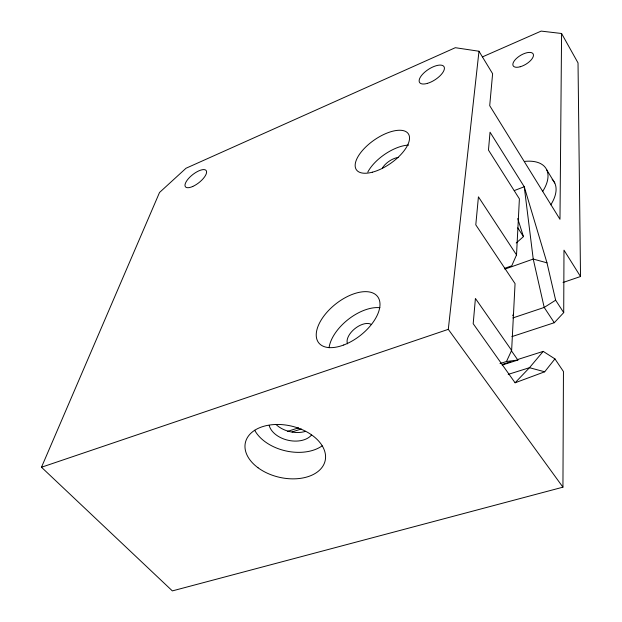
<?xml version="1.0" encoding="UTF-8"?>
<svg xmlns="http://www.w3.org/2000/svg" width="622" height="622" viewBox="0 0 622 622"><rect width="100%" height="100%" fill="white"/><g stroke="black" fill="none" stroke-linecap="round" stroke-linejoin="round"><path stroke-width="0.93" d="M482.548 56.851L541.156 31.1L561.58 33.495L559.979 219.317L489.708 105.67L492.616 73.707L478.987 51.245L455.32 47.7L186.032 168.235L159.52 192.493L41.48 467.246L172.356 590.9L562.941 487.174L563.454 371.536L554.933 358.894L543.208 351.376L517.294 359.633M511.859 336.634L554.288 322.717L563.711 312.609L563.983 250.137L580.52 276.518L563.05 282.489M499.995 363.559L506.463 361.491L511.634 350.419L515.055 283.64L475.791 224.853L478.427 196.847L516.524 254.919L511.75 265.812L504.434 268.409M516.524 254.919L519.393 198.853L488.464 150.065L490.035 132.198L524.245 186.755L546.979 262.826L555.64 300.201L563.711 312.609M562.941 487.174L448.299 329.341L478.987 51.245M512.722 315.727L513.5 314.032M511.634 350.419L475.418 298.459L473.194 323.704L515.086 382.794L544.693 371.793L554.933 358.894M543.208 351.376L529.477 367.703L515.086 382.794M516.237 242.992L523.444 236.624L517.722 218.586M555.64 300.201L544.203 307.439L512.886 317.928M514.27 190.581L524.245 186.755L533.233 259.063L544.203 307.439L554.288 322.717M504.862 269.124L533.233 259.063L546.979 262.826M41.48 467.246L448.299 329.341M287.481 431.396L298.568 427.858M502.49 364.352L510.817 361.693M292.052 431.948L301.305 429.001M502.133 365.06L517.869 360.052L511.245 350.544M508.205 374.382L529.477 367.703L544.693 371.793M506.463 361.491L517.869 360.052M517.768 227.831L523.444 236.624M546.754 169.876L554.762 183.031M561.58 33.495L578.025 62.915L580.52 276.518M322.188 445.834A40.002 26.295 12.8 0 1 254.693 430.237M311.435 435.089A22.851 15.021 12.8 0 1 288.056 440.252A22.851 15.021 12.8 0 1 269.202 425.479M305.565 431.341A22.687 15.014 12.8 0 1 275.974 424.429M382.398 168.018A13.14 6.103 -34.8 0 1 398.445 157.413M367.789 172.123A31.333 14.555 -34.8 0 1 408.638 145.097M347.542 343.826A15.542 8.521 -38.4 0 1 354.501 328.96A15.542 8.521 -38.4 0 1 370.992 324.272M329.061 347.776A37.079 20.332 -38.4 0 1 348.095 319.529A37.079 20.332 -38.4 0 1 379.91 307.719M552.165 179.315A45.227 24.141 -32 0 1 550.797 204.817M524.603 161.409A45.554 23.815 -32.2 0 1 542.594 191.553M258.029 467.767A40.889 26.295 12.8 0 0 324.614 462.581A40.889 26.295 12.8 0 0 273.182 424.624A40.889 26.295 12.8 0 0 258.029 467.767M372.329 172.208A31.582 14.259 -34.8 0 0 409.245 135.79A31.582 14.259 -34.8 0 0 365.479 147.258A31.582 14.259 -34.8 0 0 372.329 172.208M343.717 345A37.437 19.982 -38.3 0 0 377.655 296.663A37.437 19.982 -38.3 0 0 322.966 317.29A37.437 19.982 -38.3 0 0 343.717 345M520.241 66.748A11.631 5.17 -31 0 0 533.186 53.966A11.631 5.17 -31 0 0 516.035 58.841A11.631 5.17 -31 0 0 520.241 66.748M192.781 186.452A13.171 5.085 -38.2 0 0 206.294 170.739A13.171 5.085 -38.2 0 0 188.303 178.786A13.171 5.085 -38.2 0 0 192.781 186.452M427.423 83.371A14.555 6.158 -33.1 0 0 444.232 67.145A14.555 6.158 -33.1 0 0 423.668 73.147A14.555 6.158 -33.1 0 0 427.423 83.371"/></g></svg>
